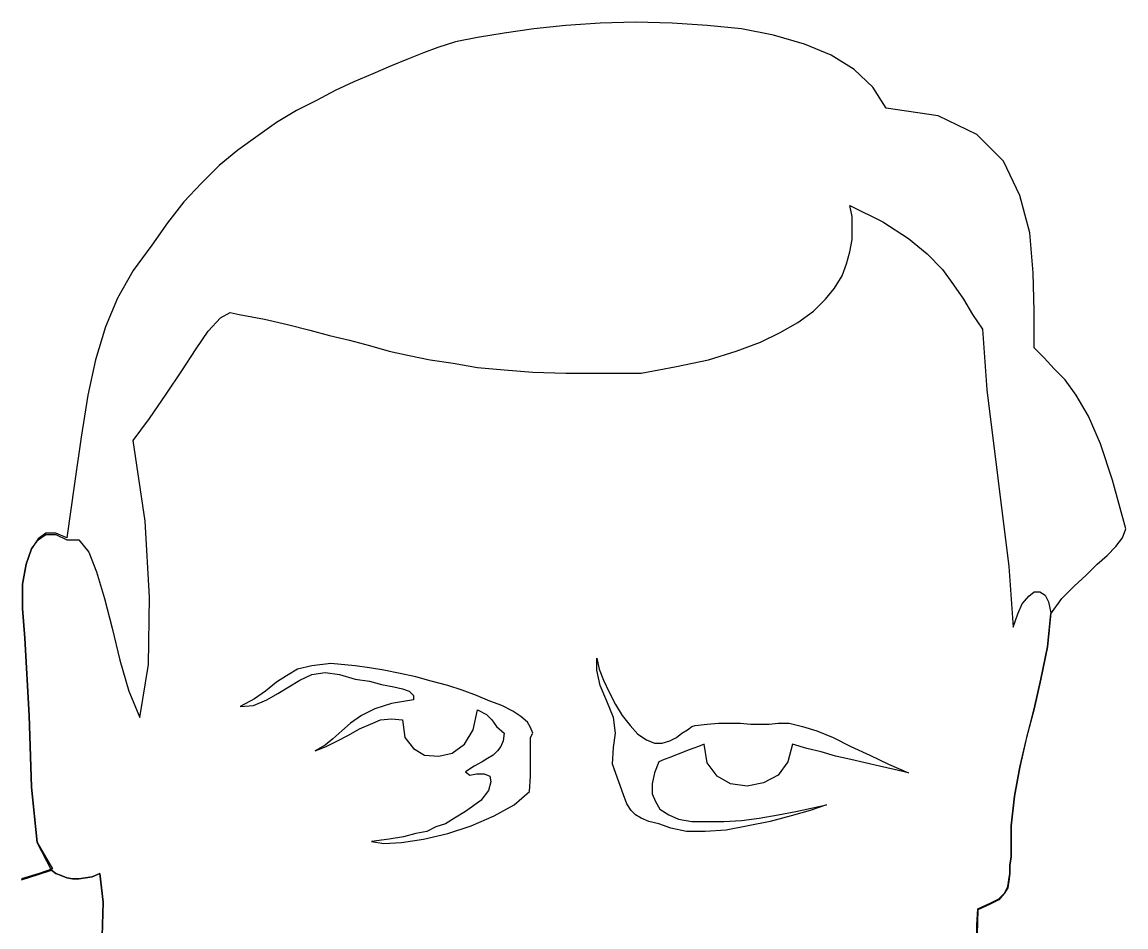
# Model space of a CAD drawing. Header units: millimetres. Extents: x -1625.4 to -1624.37, y 1841.54 to 1843.32.
# Drawn here: x -1624.9519 to -1624.7139, y 1843.1238 to 1843.319 of the extents above; entities that cross this region are included whole.
import ezdxf

# ---------------------------------------------------------------- set-up
doc = ezdxf.new("R2010")
doc.units = ezdxf.units.MM
doc.header["$LTSCALE"] = 10
doc.layers.add('Humanos', color=2, linetype='Continuous')

msp = doc.modelspace()

# ---------------------------------------------------------------- linework, layer by layer
at = {"layer": 'Humanos'}
for p, q in [((-1624.82721, 1843.31873), (-1624.8346, 1843.31826)), ((-1624.8196, 1843.31897), (-1624.82721, 1843.31873)), ((-1624.81174, 1843.31873), (-1624.8196, 1843.31897)), ((-1624.80413, 1843.31826), (-1624.81174, 1843.31873)), ((-1624.84793, 1843.31659), (-1624.85365, 1843.31564)), ((-1624.8415, 1843.31754), (-1624.84793, 1843.31659)), ((-1624.8346, 1843.31826), (-1624.8415, 1843.31754)), ((-1624.79674, 1843.31754), (-1624.80413, 1843.31826)), ((-1624.78984, 1843.31612), (-1624.79674, 1843.31754)), ((-1624.85841, 1843.31469), (-1624.86222, 1843.3135)), ((-1624.85365, 1843.31564), (-1624.85841, 1843.31469)), ((-1624.78316, 1843.31421), (-1624.78984, 1843.31612)), ((-1624.77746, 1843.31183), (-1624.78316, 1843.31421)), ((-1624.86531, 1843.31231), (-1624.86888, 1843.31087)), ((-1624.86222, 1843.3135), (-1624.86531, 1843.31231)), ((-1624.77245, 1843.30874), (-1624.77746, 1843.31183)), ((-1624.87245, 1843.30945), (-1624.87627, 1843.30778)), ((-1624.86888, 1843.31087), (-1624.87245, 1843.30945)), ((-1624.87627, 1843.30778), (-1624.88032, 1843.30611)), ((-1624.76841, 1843.30492), (-1624.77245, 1843.30874)), ((-1624.88032, 1843.30611), (-1624.88436, 1843.30421)), ((-1624.76555, 1843.3004), (-1624.76841, 1843.30492)), ((-1624.88841, 1843.30206), (-1624.89269, 1843.29993)), ((-1624.88436, 1843.30421), (-1624.88841, 1843.30206)), ((-1624.89269, 1843.29993), (-1624.89698, 1843.2973)), ((-1624.75436, 1843.29874), (-1624.76555, 1843.3004)), ((-1624.89698, 1843.2973), (-1624.90102, 1843.29445)), ((-1624.74602, 1843.29469), (-1624.75436, 1843.29874)), ((-1624.90102, 1843.29445), (-1624.90531, 1843.29135)), ((-1624.74031, 1843.28897), (-1624.74602, 1843.29469)), ((-1624.90531, 1843.29135), (-1624.90935, 1843.28802)), ((-1624.90935, 1843.28802), (-1624.91316, 1843.28421)), ((-1624.73673, 1843.28159), (-1624.74031, 1843.28897)), ((-1624.91316, 1843.28421), (-1624.91697, 1843.28017)), ((-1624.7346, 1843.27349), (-1624.73673, 1843.28159)), ((-1624.91697, 1843.28017), (-1624.92054, 1843.27564)), ((-1624.77341, 1843.27944), (-1624.76626, 1843.27587)), ((-1624.77293, 1843.27706), (-1624.77341, 1843.27944)), ((-1624.77293, 1843.27445), (-1624.77293, 1843.27706)), ((-1624.76626, 1843.27587), (-1624.76079, 1843.2723)), ((-1624.92054, 1843.27564), (-1624.92388, 1843.27088)), ((-1624.77293, 1843.27207), (-1624.77293, 1843.27445)), ((-1624.73389, 1843.26492), (-1624.7346, 1843.27349)), ((-1624.77341, 1843.26945), (-1624.77293, 1843.27207)), ((-1624.76079, 1843.2723), (-1624.75674, 1843.26897)), ((-1624.92388, 1843.27088), (-1624.92793, 1843.2654)), ((-1624.77412, 1843.26683), (-1624.77341, 1843.26945)), ((-1624.75674, 1843.26897), (-1624.7534, 1843.26564)), ((-1624.77508, 1843.26421), (-1624.77412, 1843.26683)), ((-1624.92793, 1843.2654), (-1624.93125, 1843.25945)), ((-1624.77674, 1843.26159), (-1624.77508, 1843.26421)), ((-1624.7534, 1843.26564), (-1624.75102, 1843.26231)), ((-1624.73364, 1843.25659), (-1624.73389, 1843.26492)), ((-1624.77865, 1843.25921), (-1624.77674, 1843.26159)), ((-1624.75102, 1843.26231), (-1624.74888, 1843.25921)), ((-1624.93125, 1843.25945), (-1624.93388, 1843.25325)), ((-1624.78126, 1843.25659), (-1624.77865, 1843.25921)), ((-1624.74888, 1843.25921), (-1624.74698, 1843.25588)), ((-1624.91173, 1843.25231), (-1624.90911, 1843.25517)), ((-1624.90911, 1843.25517), (-1624.90697, 1843.25636)), ((-1624.90697, 1843.25636), (-1624.90506, 1843.25588)), ((-1624.90506, 1843.25588), (-1624.8996, 1843.25492)), ((-1624.8996, 1843.25492), (-1624.8946, 1843.25373)), ((-1624.7846, 1843.25421), (-1624.78126, 1843.25659)), ((-1624.74698, 1843.25588), (-1624.74483, 1843.25278)), ((-1624.73364, 1843.24873), (-1624.73364, 1843.25659)), ((-1624.93388, 1843.25325), (-1624.93602, 1843.24611)), ((-1624.91435, 1843.24849), (-1624.91173, 1843.25231)), ((-1624.8946, 1843.25373), (-1624.88984, 1843.25254)), ((-1624.88984, 1843.25254), (-1624.88555, 1843.25135)), ((-1624.79269, 1843.24993), (-1624.7884, 1843.25206)), ((-1624.7884, 1843.25206), (-1624.7846, 1843.25421)), ((-1624.74483, 1843.25278), (-1624.74388, 1843.23969)), ((-1624.88555, 1843.25135), (-1624.88126, 1843.2504)), ((-1624.88126, 1843.2504), (-1624.87698, 1843.24921)), ((-1624.79793, 1843.24802), (-1624.79269, 1843.24993)), ((-1624.91745, 1843.24373), (-1624.91435, 1843.24849)), ((-1624.87698, 1843.24921), (-1624.8727, 1843.24802)), ((-1624.8727, 1843.24802), (-1624.86841, 1843.24707)), ((-1624.80388, 1843.24611), (-1624.79793, 1843.24802)), ((-1624.7315, 1843.24659), (-1624.73364, 1843.24873)), ((-1624.93602, 1843.24611), (-1624.93769, 1843.2385)), ((-1624.86841, 1843.24707), (-1624.86388, 1843.24611)), ((-1624.86388, 1843.24611), (-1624.85889, 1843.2454)), ((-1624.85889, 1843.2454), (-1624.85365, 1843.24445)), ((-1624.81079, 1843.24469), (-1624.80388, 1843.24611)), ((-1624.72936, 1843.24421), (-1624.7315, 1843.24659)), ((-1624.92078, 1843.23873), (-1624.91745, 1843.24373)), ((-1624.85365, 1843.24445), (-1624.84793, 1843.24397)), ((-1624.84793, 1843.24397), (-1624.84174, 1843.24349)), ((-1624.84174, 1843.24349), (-1624.8346, 1843.24326)), ((-1624.8346, 1843.24326), (-1624.82698, 1843.24326)), ((-1624.82698, 1843.24326), (-1624.81841, 1843.24326)), ((-1624.81841, 1843.24326), (-1624.81079, 1843.24469)), ((-1624.72698, 1843.24183), (-1624.72936, 1843.24421)), ((-1624.7246, 1843.2385), (-1624.72698, 1843.24183)), ((-1624.93769, 1843.2385), (-1624.93911, 1843.22944)), ((-1624.92436, 1843.23349), (-1624.92078, 1843.23873)), ((-1624.74388, 1843.23969), (-1624.7415, 1843.22064)), ((-1624.72198, 1843.23397), (-1624.7246, 1843.2385)), ((-1624.92793, 1843.22873), (-1624.92436, 1843.23349)), ((-1624.71936, 1843.22802), (-1624.72198, 1843.23397)), ((-1624.93911, 1843.22944), (-1624.94054, 1843.21945)), ((-1624.9253, 1843.21135), (-1624.92793, 1843.22873)), ((-1624.71674, 1843.22016), (-1624.71936, 1843.22802)), ((-1624.94054, 1843.21945), (-1624.94221, 1843.20778)), ((-1624.7415, 1843.22064), (-1624.73912, 1843.20159)), ((-1624.71388, 1843.20968), (-1624.71674, 1843.22016)), ((-1624.92436, 1843.19492), (-1624.9253, 1843.21135)), ((-1624.71459, 1843.20778), (-1624.71388, 1843.20968)), ((-1624.9484, 1843.20755), (-1624.94982, 1843.2054)), ((-1624.94982, 1843.2054), (-1624.9484, 1843.2073)), ((-1624.94673, 1843.20874), (-1624.9484, 1843.20755)), ((-1624.9484, 1843.2073), (-1624.94673, 1843.20849)), ((-1624.94459, 1843.20874), (-1624.94673, 1843.20874)), ((-1624.94673, 1843.20849), (-1624.94459, 1843.20849)), ((-1624.94221, 1843.20778), (-1624.94459, 1843.20874)), ((-1624.94459, 1843.20849), (-1624.94221, 1843.2073)), ((-1624.94221, 1843.2073), (-1624.93959, 1843.2073)), ((-1624.93959, 1843.2073), (-1624.93745, 1843.20469)), ((-1624.71603, 1843.20588), (-1624.71459, 1843.20778)), ((-1624.94982, 1843.2054), (-1624.95101, 1843.20206)), ((-1624.95101, 1843.20206), (-1624.94982, 1843.2054)), ((-1624.93745, 1843.20469), (-1624.93578, 1843.2004)), ((-1624.71793, 1843.20397), (-1624.71603, 1843.20588)), ((-1624.95101, 1843.20206), (-1624.95174, 1843.19778)), ((-1624.95174, 1843.19778), (-1624.95101, 1843.20206)), ((-1624.72245, 1843.19968), (-1624.72007, 1843.20206)), ((-1624.72007, 1843.20206), (-1624.71793, 1843.20397)), ((-1624.93578, 1843.2004), (-1624.93411, 1843.19468)), ((-1624.73912, 1843.20159), (-1624.73817, 1843.1885)), ((-1624.72507, 1843.1973), (-1624.72245, 1843.19968)), ((-1624.95174, 1843.19778), (-1624.95174, 1843.19254)), ((-1624.95174, 1843.19254), (-1624.95174, 1843.19778)), ((-1624.72769, 1843.19468), (-1624.72507, 1843.1973)), ((-1624.92459, 1843.1804), (-1624.92436, 1843.19492)), ((-1624.73627, 1843.19349), (-1624.73483, 1843.19516)), ((-1624.73483, 1843.19516), (-1624.73364, 1843.19611)), ((-1624.73364, 1843.19611), (-1624.73245, 1843.19611)), ((-1624.73245, 1843.19611), (-1624.73126, 1843.1954)), ((-1624.73126, 1843.1954), (-1624.73055, 1843.19397)), ((-1624.95174, 1843.19254), (-1624.95126, 1843.18612)), ((-1624.95126, 1843.18612), (-1624.95174, 1843.19254)), ((-1624.93411, 1843.19468), (-1624.93245, 1843.18825)), ((-1624.73721, 1843.19135), (-1624.73627, 1843.19349)), ((-1624.73055, 1843.19397), (-1624.73007, 1843.19159)), ((-1624.73007, 1843.19135), (-1624.72769, 1843.19468)), ((-1624.73817, 1843.1885), (-1624.73721, 1843.19135)), ((-1624.73007, 1843.19159), (-1624.73078, 1843.18421)), ((-1624.73078, 1843.18421), (-1624.73007, 1843.19135)), ((-1624.93245, 1843.18825), (-1624.93078, 1843.18135)), ((-1624.95126, 1843.18612), (-1624.9503, 1843.16945)), ((-1624.9503, 1843.16945), (-1624.95126, 1843.18612)), ((-1624.73222, 1843.1773), (-1624.73078, 1843.18421)), ((-1624.73078, 1843.18421), (-1624.73222, 1843.1773)), ((-1624.93078, 1843.18135), (-1624.92887, 1843.17468)), ((-1624.82794, 1843.18183), (-1624.82746, 1843.17944)), ((-1624.82794, 1843.17921), (-1624.82794, 1843.18183)), ((-1624.92649, 1843.16897), (-1624.92459, 1843.1804)), ((-1624.89246, 1843.17944), (-1624.89484, 1843.17802)), ((-1624.88936, 1843.18016), (-1624.89246, 1843.17944)), ((-1624.88531, 1843.18063), (-1624.88936, 1843.18016)), ((-1624.88936, 1843.17825), (-1624.8865, 1843.17873)), ((-1624.8865, 1843.17873), (-1624.88341, 1843.17825)), ((-1624.88007, 1843.18016), (-1624.88531, 1843.18063)), ((-1624.87698, 1843.17969), (-1624.88007, 1843.18016)), ((-1624.87389, 1843.17921), (-1624.87698, 1843.17969)), ((-1624.87032, 1843.1785), (-1624.87389, 1843.17921)), ((-1624.86698, 1843.17778), (-1624.87032, 1843.1785)), ((-1624.82721, 1843.17587), (-1624.82794, 1843.17921)), ((-1624.82746, 1843.17944), (-1624.8265, 1843.17706)), ((-1624.89698, 1843.17659), (-1624.89936, 1843.17468)), ((-1624.89484, 1843.17802), (-1624.89698, 1843.17659)), ((-1624.89436, 1843.17564), (-1624.89198, 1843.17706)), ((-1624.89198, 1843.17706), (-1624.88936, 1843.17825)), ((-1624.88341, 1843.17825), (-1624.88007, 1843.1773)), ((-1624.88007, 1843.1773), (-1624.87698, 1843.17683)), ((-1624.87698, 1843.17683), (-1624.87436, 1843.17611)), ((-1624.87436, 1843.17611), (-1624.87174, 1843.17564)), ((-1624.86365, 1843.17683), (-1624.86698, 1843.17778)), ((-1624.86008, 1843.17587), (-1624.86365, 1843.17683)), ((-1624.8265, 1843.17706), (-1624.82531, 1843.17445)), ((-1624.73364, 1843.17087), (-1624.73222, 1843.1773)), ((-1624.73222, 1843.1773), (-1624.73364, 1843.17087)), ((-1624.92887, 1843.17468), (-1624.92649, 1843.16897)), ((-1624.89936, 1843.17468), (-1624.90174, 1843.17302)), ((-1624.89912, 1843.17278), (-1624.89674, 1843.17421)), ((-1624.89674, 1843.17421), (-1624.89436, 1843.17564)), ((-1624.87174, 1843.17564), (-1624.86984, 1843.17516)), ((-1624.86984, 1843.17516), (-1624.86841, 1843.17468)), ((-1624.86841, 1843.17468), (-1624.86746, 1843.17373)), ((-1624.86746, 1843.17373), (-1624.86746, 1843.17278)), ((-1624.85698, 1843.17492), (-1624.86008, 1843.17587)), ((-1624.85388, 1843.17373), (-1624.85698, 1843.17492)), ((-1624.85102, 1843.17254), (-1624.85388, 1843.17373)), ((-1624.82579, 1843.17254), (-1624.82721, 1843.17587)), ((-1624.82531, 1843.17445), (-1624.82389, 1843.17183)), ((-1624.90174, 1843.17302), (-1624.90483, 1843.17135)), ((-1624.90483, 1843.17135), (-1624.90198, 1843.17159)), ((-1624.90198, 1843.17159), (-1624.89912, 1843.17278)), ((-1624.87222, 1843.17206), (-1624.87579, 1843.17087)), ((-1624.86746, 1843.17278), (-1624.87222, 1843.17206)), ((-1624.84841, 1843.17159), (-1624.85102, 1843.17254)), ((-1624.84603, 1843.1704), (-1624.84841, 1843.17159)), ((-1624.82436, 1843.16897), (-1624.82579, 1843.17254)), ((-1624.82389, 1843.17183), (-1624.82245, 1843.16945)), ((-1624.9503, 1843.16945), (-1624.94982, 1843.15397)), ((-1624.94982, 1843.15397), (-1624.9503, 1843.16945)), ((-1624.87865, 1843.16945), (-1624.88103, 1843.16778)), ((-1624.87579, 1843.17087), (-1624.87865, 1843.16945)), ((-1624.85459, 1843.16635), (-1624.85365, 1843.17064)), ((-1624.85365, 1843.17064), (-1624.85175, 1843.16968)), ((-1624.85175, 1843.16968), (-1624.85055, 1843.16849)), ((-1624.84436, 1843.16921), (-1624.84603, 1843.1704)), ((-1624.84293, 1843.16801), (-1624.84436, 1843.16921)), ((-1624.82389, 1843.16563), (-1624.82436, 1843.16897)), ((-1624.82245, 1843.16945), (-1624.82079, 1843.1673)), ((-1624.73531, 1843.16444), (-1624.73364, 1843.17087)), ((-1624.73364, 1843.17087), (-1624.73531, 1843.16469)), ((-1624.88103, 1843.16778), (-1624.88293, 1843.16611)), ((-1624.88151, 1843.16516), (-1624.87913, 1843.16659)), ((-1624.87913, 1843.16659), (-1624.87675, 1843.16754)), ((-1624.87675, 1843.16754), (-1624.8746, 1843.16849)), ((-1624.8746, 1843.16849), (-1624.87222, 1843.16873)), ((-1624.87222, 1843.16873), (-1624.86984, 1843.16849)), ((-1624.86984, 1843.16849), (-1624.86936, 1843.16469)), ((-1624.85055, 1843.16849), (-1624.8496, 1843.16707)), ((-1624.8496, 1843.16707), (-1624.84793, 1843.16563)), ((-1624.84222, 1843.16682), (-1624.84293, 1843.16801)), ((-1624.84174, 1843.16563), (-1624.84222, 1843.16682)), ((-1624.82079, 1843.1673), (-1624.81912, 1843.1654)), ((-1624.80841, 1843.16635), (-1624.80745, 1843.16707)), ((-1624.80745, 1843.16707), (-1624.80674, 1843.1673)), ((-1624.80674, 1843.1673), (-1624.80413, 1843.16754)), ((-1624.80413, 1843.16754), (-1624.80174, 1843.16778)), ((-1624.80174, 1843.16778), (-1624.79936, 1843.16778)), ((-1624.79936, 1843.16778), (-1624.79698, 1843.16778)), ((-1624.79698, 1843.16778), (-1624.79484, 1843.16754)), ((-1624.79484, 1843.16754), (-1624.79269, 1843.16754)), ((-1624.79269, 1843.16754), (-1624.79079, 1843.16754)), ((-1624.79079, 1843.16754), (-1624.78888, 1843.16778)), ((-1624.78888, 1843.16778), (-1624.7865, 1843.16778)), ((-1624.7865, 1843.16778), (-1624.78364, 1843.16707)), ((-1624.78364, 1843.16707), (-1624.78055, 1843.16611)), ((-1624.88484, 1843.16444), (-1624.8865, 1843.16302)), ((-1624.88293, 1843.16611), (-1624.88484, 1843.16444)), ((-1624.88389, 1843.16397), (-1624.88151, 1843.16516)), ((-1624.86936, 1843.16469), (-1624.86746, 1843.16231)), ((-1624.85651, 1843.16325), (-1624.85459, 1843.16635)), ((-1624.84793, 1843.16563), (-1624.84817, 1843.16397)), ((-1624.84222, 1843.16469), (-1624.84174, 1843.16563)), ((-1624.84222, 1843.16231), (-1624.84222, 1843.16469)), ((-1624.82436, 1843.16254), (-1624.82389, 1843.16563)), ((-1624.81912, 1843.1654), (-1624.81722, 1843.16421)), ((-1624.81722, 1843.16421), (-1624.81555, 1843.1635)), ((-1624.81221, 1843.16397), (-1624.81079, 1843.16469)), ((-1624.81079, 1843.16469), (-1624.8096, 1843.16563)), ((-1624.8096, 1843.16563), (-1624.80841, 1843.16635)), ((-1624.78055, 1843.16611), (-1624.77698, 1843.16469)), ((-1624.77698, 1843.16469), (-1624.77317, 1843.16278)), ((-1624.73531, 1843.16469), (-1624.73673, 1843.15826)), ((-1624.73673, 1843.15826), (-1624.73531, 1843.16444)), ((-1624.8865, 1843.16302), (-1624.88865, 1843.16183)), ((-1624.88865, 1843.16183), (-1624.88627, 1843.16278)), ((-1624.88627, 1843.16278), (-1624.88389, 1843.16397)), ((-1624.86746, 1843.16231), (-1624.86507, 1843.16087)), ((-1624.85912, 1843.16135), (-1624.85651, 1843.16325)), ((-1624.84936, 1843.16183), (-1624.85031, 1843.16087)), ((-1624.84864, 1843.16278), (-1624.84936, 1843.16183)), ((-1624.84817, 1843.16397), (-1624.84864, 1843.16278)), ((-1624.84222, 1843.15945), (-1624.84222, 1843.16231)), ((-1624.8246, 1843.15897), (-1624.82436, 1843.16254)), ((-1624.81555, 1843.1635), (-1624.81388, 1843.1635)), ((-1624.81388, 1843.1635), (-1624.81221, 1843.16397)), ((-1624.80864, 1843.16183), (-1624.80983, 1843.16135)), ((-1624.80722, 1843.16231), (-1624.80864, 1843.16183)), ((-1624.80603, 1843.16278), (-1624.80722, 1843.16231)), ((-1624.80484, 1843.16325), (-1624.80603, 1843.16278)), ((-1624.80413, 1843.15921), (-1624.80484, 1843.16325)), ((-1624.78579, 1843.16325), (-1624.78674, 1843.15945)), ((-1624.7827, 1843.16231), (-1624.78579, 1843.16325)), ((-1624.77959, 1843.16159), (-1624.7827, 1843.16231)), ((-1624.77317, 1843.16278), (-1624.76912, 1843.16087)), ((-1624.86507, 1843.16087), (-1624.86198, 1843.16064)), ((-1624.86198, 1843.16064), (-1624.85912, 1843.16135)), ((-1624.85269, 1843.15945), (-1624.85436, 1843.15849)), ((-1624.8515, 1843.16016), (-1624.85269, 1843.15945)), ((-1624.85031, 1843.16087), (-1624.8515, 1843.16016)), ((-1624.84222, 1843.15635), (-1624.84222, 1843.15945)), ((-1624.8146, 1843.15945), (-1624.81555, 1843.15707)), ((-1624.81341, 1843.15993), (-1624.8146, 1843.15945)), ((-1624.81221, 1843.1604), (-1624.81341, 1843.15993)), ((-1624.81102, 1843.16087), (-1624.81221, 1843.1604)), ((-1624.80983, 1843.16135), (-1624.81102, 1843.16087)), ((-1624.78674, 1843.15945), (-1624.78888, 1843.15659)), ((-1624.7765, 1843.16064), (-1624.77959, 1843.16159)), ((-1624.77317, 1843.15993), (-1624.7765, 1843.16064)), ((-1624.77007, 1843.15921), (-1624.77317, 1843.15993)), ((-1624.76912, 1843.16087), (-1624.76507, 1843.15897)), ((-1624.85436, 1843.15849), (-1624.85626, 1843.1573)), ((-1624.85626, 1843.1573), (-1624.85532, 1843.15659)), ((-1624.82317, 1843.15516), (-1624.8246, 1843.15897)), ((-1624.81555, 1843.15707), (-1624.81603, 1843.15469)), ((-1624.80198, 1843.15635), (-1624.80413, 1843.15921)), ((-1624.76698, 1843.15849), (-1624.77007, 1843.15921)), ((-1624.76388, 1843.15778), (-1624.76698, 1843.15849)), ((-1624.76507, 1843.15897), (-1624.76079, 1843.15707)), ((-1624.76079, 1843.15707), (-1624.76388, 1843.15778)), ((-1624.73793, 1843.15206), (-1624.73673, 1843.15826)), ((-1624.73673, 1843.15826), (-1624.73793, 1843.15206)), ((-1624.85532, 1843.15659), (-1624.85388, 1843.15683)), ((-1624.85388, 1843.15683), (-1624.85221, 1843.15683)), ((-1624.85221, 1843.15683), (-1624.85102, 1843.15635)), ((-1624.85079, 1843.15516), (-1624.85127, 1843.15326)), ((-1624.85102, 1843.15635), (-1624.85079, 1843.15516)), ((-1624.84246, 1843.15302), (-1624.84222, 1843.15635)), ((-1624.82222, 1843.1523), (-1624.82317, 1843.15516)), ((-1624.81603, 1843.15469), (-1624.81603, 1843.15254)), ((-1624.79912, 1843.15469), (-1624.80198, 1843.15635)), ((-1624.79555, 1843.15421), (-1624.79912, 1843.15469)), ((-1624.79198, 1843.15492), (-1624.79555, 1843.15421)), ((-1624.78888, 1843.15659), (-1624.79198, 1843.15492)), ((-1624.94982, 1843.15397), (-1624.94863, 1843.14207)), ((-1624.94863, 1843.14207), (-1624.94982, 1843.15397)), ((-1624.85127, 1843.15326), (-1624.85294, 1843.15111)), ((-1624.84579, 1843.15016), (-1624.84246, 1843.15302)), ((-1624.8215, 1843.1504), (-1624.82222, 1843.1523)), ((-1624.81603, 1843.15254), (-1624.81531, 1843.15087)), ((-1624.85294, 1843.15111), (-1624.85626, 1843.14873)), ((-1624.85008, 1843.14778), (-1624.84579, 1843.15016)), ((-1624.82055, 1843.14897), (-1624.8215, 1843.1504)), ((-1624.81531, 1843.15087), (-1624.81436, 1843.14921)), ((-1624.7784, 1843.15016), (-1624.78197, 1843.14897)), ((-1624.78174, 1843.14945), (-1624.7784, 1843.15016)), ((-1624.73865, 1843.14564), (-1624.73793, 1843.15206)), ((-1624.73793, 1843.15206), (-1624.73865, 1843.14564)), ((-1624.85626, 1843.14873), (-1624.85864, 1843.1473)), ((-1624.85507, 1843.14564), (-1624.85008, 1843.14778)), ((-1624.8196, 1843.14802), (-1624.82055, 1843.14897)), ((-1624.81841, 1843.1473), (-1624.8196, 1843.14802)), ((-1624.81436, 1843.14921), (-1624.81246, 1843.14802)), ((-1624.81246, 1843.14802), (-1624.81031, 1843.14706)), ((-1624.79293, 1843.1473), (-1624.78888, 1843.14802)), ((-1624.78602, 1843.14778), (-1624.79055, 1843.14659)), ((-1624.78888, 1843.14802), (-1624.78508, 1843.14873)), ((-1624.78197, 1843.14897), (-1624.78602, 1843.14778)), ((-1624.78508, 1843.14873), (-1624.78174, 1843.14945)), ((-1624.86269, 1843.1454), (-1624.8646, 1843.14445)), ((-1624.86055, 1843.14611), (-1624.86269, 1843.1454)), ((-1624.85864, 1843.1473), (-1624.86055, 1843.14611)), ((-1624.86008, 1843.14397), (-1624.85507, 1843.14564)), ((-1624.81674, 1843.14659), (-1624.81841, 1843.1473)), ((-1624.8146, 1843.14611), (-1624.81674, 1843.14659)), ((-1624.81198, 1843.14516), (-1624.8146, 1843.14611)), ((-1624.80864, 1843.14445), (-1624.81198, 1843.14516)), ((-1624.81031, 1843.14706), (-1624.80745, 1843.14659)), ((-1624.80745, 1843.14659), (-1624.80413, 1843.14659)), ((-1624.80413, 1843.14659), (-1624.80055, 1843.14659)), ((-1624.80055, 1843.14659), (-1624.79674, 1843.14683)), ((-1624.79531, 1843.14564), (-1624.80008, 1843.14468)), ((-1624.79674, 1843.14683), (-1624.79293, 1843.1473)), ((-1624.79055, 1843.14659), (-1624.79531, 1843.14564)), ((-1624.73865, 1843.13897), (-1624.73865, 1843.14564)), ((-1624.73865, 1843.14564), (-1624.73865, 1843.13897)), ((-1624.8727, 1843.14278), (-1624.8765, 1843.1423)), ((-1624.8696, 1843.14326), (-1624.8727, 1843.14278)), ((-1624.87007, 1843.14207), (-1624.86531, 1843.14278)), ((-1624.86698, 1843.14397), (-1624.8696, 1843.14326)), ((-1624.8646, 1843.14445), (-1624.86698, 1843.14397)), ((-1624.86531, 1843.14278), (-1624.86008, 1843.14397)), ((-1624.80459, 1843.14445), (-1624.80864, 1843.14445)), ((-1624.80008, 1843.14468), (-1624.80459, 1843.14445)), ((-1624.94863, 1843.14207), (-1624.94531, 1843.13635)), ((-1624.94554, 1843.13612), (-1624.94863, 1843.14207)), ((-1624.8765, 1843.1423), (-1624.87389, 1843.14182)), ((-1624.87389, 1843.14182), (-1624.87007, 1843.14207)), ((-1624.73888, 1843.13706), (-1624.73865, 1843.13897)), ((-1624.73865, 1843.13897), (-1624.73888, 1843.13706)), ((-1624.9484, 1843.13516), (-1624.94554, 1843.13612)), ((-1624.94531, 1843.13635), (-1624.94817, 1843.1354)), ((-1624.94554, 1843.13612), (-1624.94459, 1843.1354)), ((-1624.94459, 1843.1354), (-1624.94554, 1843.13612)), ((-1624.73888, 1843.1354), (-1624.73888, 1843.13706)), ((-1624.73888, 1843.13706), (-1624.73888, 1843.1354)), ((-1624.94817, 1843.1354), (-1624.95197, 1843.13421)), ((-1624.95197, 1843.13397), (-1624.9484, 1843.13516)), ((-1624.94459, 1843.1354), (-1624.9434, 1843.13493)), ((-1624.9434, 1843.13493), (-1624.94459, 1843.1354)), ((-1624.9434, 1843.13493), (-1624.94221, 1843.13445)), ((-1624.94221, 1843.13445), (-1624.9434, 1843.13493)), ((-1624.94221, 1843.13445), (-1624.94102, 1843.13421)), ((-1624.94102, 1843.13421), (-1624.94221, 1843.13445)), ((-1624.94102, 1843.13421), (-1624.93959, 1843.13421)), ((-1624.93959, 1843.13421), (-1624.94102, 1843.13421)), ((-1624.93959, 1843.13421), (-1624.93816, 1843.13445)), ((-1624.93816, 1843.13445), (-1624.93959, 1843.13421)), ((-1624.93816, 1843.13445), (-1624.93673, 1843.13468)), ((-1624.93673, 1843.13468), (-1624.93816, 1843.13445)), ((-1624.93673, 1843.13468), (-1624.93507, 1843.1354)), ((-1624.93507, 1843.1354), (-1624.93673, 1843.13468)), ((-1624.93507, 1843.1354), (-1624.93435, 1843.12921)), ((-1624.93435, 1843.12921), (-1624.93507, 1843.1354)), ((-1624.73936, 1843.13254), (-1624.73912, 1843.13397)), ((-1624.73912, 1843.13373), (-1624.73936, 1843.1323)), ((-1624.73912, 1843.13397), (-1624.73888, 1843.1354)), ((-1624.73888, 1843.1354), (-1624.73912, 1843.13373)), ((-1624.74126, 1843.12992), (-1624.74007, 1843.13111)), ((-1624.74007, 1843.13111), (-1624.74126, 1843.12968)), ((-1624.74007, 1843.13111), (-1624.73936, 1843.13254)), ((-1624.73936, 1843.1323), (-1624.74007, 1843.13111)), ((-1624.93435, 1843.12921), (-1624.93459, 1843.12183)), ((-1624.93459, 1843.12183), (-1624.93435, 1843.12921)), ((-1624.74579, 1843.12778), (-1624.74317, 1843.12897)), ((-1624.74317, 1843.12873), (-1624.74579, 1843.12754)), ((-1624.74317, 1843.12897), (-1624.74126, 1843.12992)), ((-1624.74126, 1843.12968), (-1624.74317, 1843.12873)), ((-1624.74602, 1843.12421), (-1624.74579, 1843.12778)), ((-1624.74579, 1843.12754), (-1624.74602, 1843.11968)), ((-1624.74602, 1843.12087), (-1624.74602, 1843.12421))]:
    msp.add_line(p, q, dxfattribs=at)

doc.saveas('drawing.dxf')
